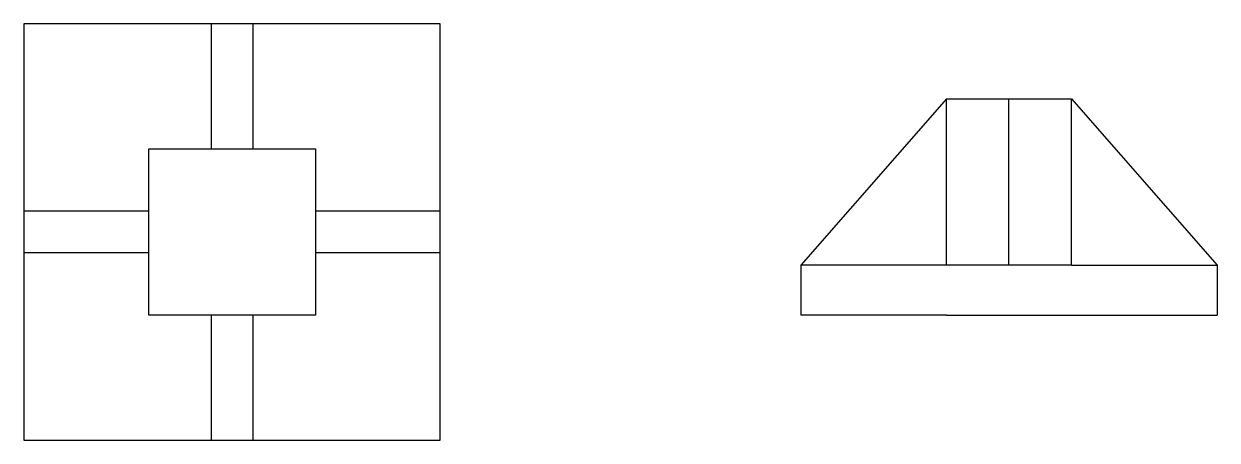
# Model space of a CAD drawing. Header units: millimetres. Extents: x 11.3 to 39.9, y 7.6 to 17.6.
import ezdxf

# ---------------------------------------------------------------- set-up
doc = ezdxf.new("R2010")
doc.units = ezdxf.units.MM
for name, color, linetype in [('Linii intermediare', 4, 'Continuous'), ('Patrat mare', 6, 'Continuous'), ('Patrat mic', 2, 'Continuous'), ('Triunghi', 3, 'Continuous')]:
    doc.layers.add(name, color=color, linetype=linetype)

msp = doc.modelspace()

# ---------------------------------------------------------------- linework, layer by layer
at = {"layer": 'Linii intermediare'}
for p, q in [((15.784, 17.612), (15.784, 14.612)), ((16.784, 17.612), (16.784, 14.612)), ((14.284, 13.112), (11.284, 13.112)), ((21.284, 13.112), (18.284, 13.112)), ((14.284, 12.112), (11.284, 12.112)), ((21.284, 12.112), (18.284, 12.112)), ((29.941, 11.813), (29.941, 10.613)), ((36.441, 11.813), (33.441, 11.813)), ((39.941, 11.813), (39.941, 10.613)), ((15.784, 10.612), (15.784, 7.612)), ((16.784, 10.612), (16.784, 7.612)), ((33.441, 10.613), (29.941, 10.613)), ((33.441, 10.613), (36.441, 10.613)), ((36.441, 10.613), (39.941, 10.613))]:
    msp.add_line(p, q, dxfattribs=at)
at = {"layer": 'Patrat mare'}
msp.add_lwpolyline([(11.284, 7.612), (21.284, 7.612), (21.284, 17.612), (11.284, 17.612)], close=True, dxfattribs=at)
at = {"layer": 'Patrat mic'}
for p, q in [((33.441, 15.813), (36.441, 15.813)), ((34.941, 11.813), (34.941, 15.813))]:
    msp.add_line(p, q, dxfattribs=at)
msp.add_lwpolyline([(14.284, 10.612), (14.284, 14.612), (16.784, 14.612), (18.284, 14.612), (18.284, 10.612)], close=True, dxfattribs=at)
at = {"layer": 'Triunghi'}
for p, q in [((33.441, 15.813), (29.941, 11.813)), ((33.441, 11.813), (33.441, 15.813)), ((36.441, 11.813), (36.441, 15.813)), ((36.441, 15.813), (39.941, 11.813)), ((33.441, 11.813), (29.941, 11.813)), ((36.441, 11.813), (39.941, 11.813))]:
    msp.add_line(p, q, dxfattribs=at)

doc.saveas('drawing.dxf')
